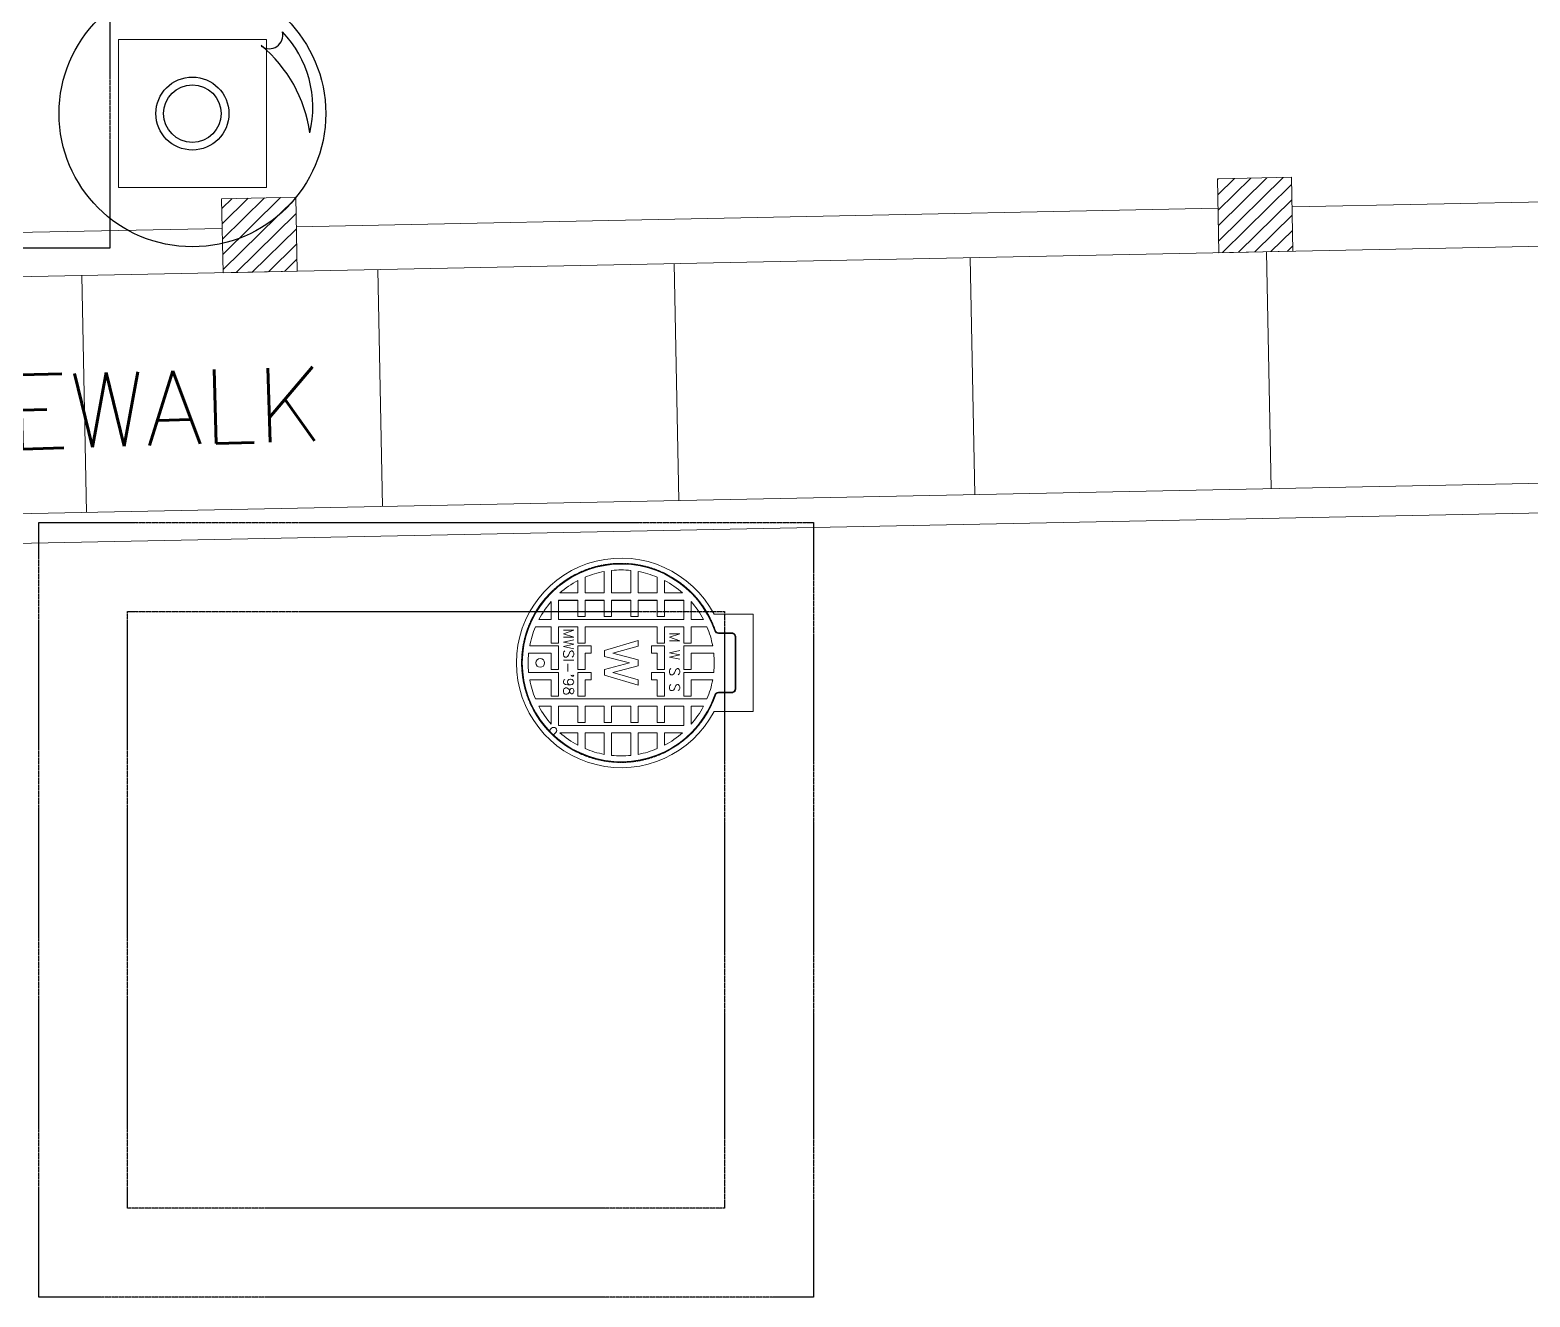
# Model space of a CAD drawing. Header units: inches. Extents: x 65856 to 131389, y 84027 to 134980.
# Drawn here: x 116746 to 121809, y 89316 to 93594 of the extents above; entities that cross this region are included whole.
import ezdxf
from ezdxf.enums import TextEntityAlignment as Align

# ---------------------------------------------------------------- set-up
doc = ezdxf.new("R2010")
doc.units = ezdxf.units.IN
doc.header["$MEASUREMENT"] = 0
doc.linetypes.add('HIDDEN', pattern=[0.375, 0.25, -0.125])
doc.linetypes.add('HIDDENX2', pattern=[0.75, 0.5, -0.25])
doc.layers.add('DIM', color=251, linetype='Continuous', lineweight=0)
doc.layers.add('M-X-BKGD', color=8, linetype='Continuous')
doc.layers.add('PIPE FLOOR PLAN', color=252, linetype='Continuous')
doc.styles.add('SIMPLEX', font='simplex.shx')
doc.styles.add('style2', font='simplex.shx', dxfattribs={"height": 0.015})
pattern_1 = [(314.5323265, (-534039.06, -527597.502), (26.732058, 26.299184), [])]

# ---------------------------------------------------------------- blocks, each defined once
blk = doc.blocks.new('123')
at = {"layer": 'DIM', "linetype": 'Continuous', "lineweight": 0, "ltscale": 10}
h = blk.add_hatch(dxfattribs=at)
h.set_pattern_fill('ANSI31', color=8, scale=300, angle=-90.4677, style=0)
h.set_pattern_definition(pattern_1)
h.paths.add_polyline_path([(-785752.2, -1062282.2), (-785757.2, -1062032.2), (-786007.2, -1062037.2), (-786002.2, -1062287.2)])
h = blk.add_hatch(dxfattribs=at)
h.set_pattern_fill('ANSI31', color=8, scale=300, angle=-90.4677, style=0)
h.set_pattern_definition(pattern_1)
h.paths.add_polyline_path([(-785752.2, -1062282.2), (-785757.2, -1062032.2), (-786007.2, -1062037.2), (-786002.2, -1062287.2)])
h = blk.add_hatch(dxfattribs=at)
h.set_pattern_fill('ANSI31', color=256, scale=300, angle=-90.4677, style=0)
h.set_pattern_definition(pattern_1)
h.paths.add_polyline_path([(-785684.6, -1065643.6), (-785689.6, -1065393.7), (-785939.5, -1065398.7), (-785934.5, -1065648.6)])
h = blk.add_hatch(dxfattribs=at)
h.set_pattern_fill('ANSI31', color=256, scale=300, angle=-90.4677, style=0)
h.set_pattern_definition(pattern_1)
h.paths.add_polyline_path([(-785684.6, -1065643.6), (-785689.6, -1065393.7), (-785939.5, -1065398.7), (-785934.5, -1065648.6)])
at = {"layer": 'DIM', "color": 8, "linetype": 'Continuous', "lineweight": 0, "ltscale": 10}
for p, q in [((-786074.8, -1058676.2), (-785730.9, -1075769.3)), ((-786074.8, -1058676.2), (-785730.9, -1075769.3)), ((-785924.8, -1058676.2), (-785857.2, -1062034.2)), ((-785924.8, -1058676.2), (-785857.2, -1062034.2)), ((-786956.5, -1059594.3), (-786630.7, -1075787.4)), ((-786956.5, -1059594.3), (-786630.7, -1075787.4)), ((-786856.5, -1059592.3), (-786530.7, -1075785.4)), ((-786856.5, -1059592.3), (-786530.7, -1075785.4)), ((-786816.5, -1061575.8), (-786016.8, -1061559.7)), ((-786816.5, -1061575.8), (-786016.8, -1061559.7)), ((-785852.2, -1062284.2), (-785789.6, -1065395.7)), ((-785852.2, -1062284.2), (-785789.6, -1065395.7)), ((-786796.3, -1062575.6), (-785996.7, -1062559.5)), ((-786796.3, -1062575.6), (-785996.7, -1062559.5)), ((-786776.2, -1063575.4), (-785976.5, -1063559.3)), ((-786776.2, -1063575.4), (-785976.5, -1063559.3)), ((-786756.1, -1064575.2), (-785956.4, -1064559.1)), ((-786756.1, -1064575.2), (-785956.4, -1064559.1)), ((-786736, -1065575), (-785936.3, -1065558.9)), ((-786736, -1065575), (-785936.3, -1065558.9)), ((-785784.5, -1065645.6), (-785721.9, -1068757.1)), ((-785784.5, -1065645.6), (-785721.9, -1068757.1))]:
    blk.add_line(p, q, dxfattribs=at)
at = {"layer": 'DIM', "lineweight": 0}
for p, q in [((-787471.3, -1063144.9), (-787471.3, -1063103.2)), ((-787471.3, -1063144.9), (-787471.3, -1063103.2)), ((-787446.5, -1063670.5), (-787446.5, -1063091.4)), ((-787446.5, -1063670.5), (-787446.5, -1063091.4)), ((-787381.9, -1063144.9), (-787381.9, -1063072.1)), ((-787381.9, -1063144.9), (-787381.9, -1063072.1)), ((-787357, -1063169.7), (-787357, -1063068.5)), ((-787357, -1063169.7), (-787357, -1063068.5)), ((-787292.4, -1063144.9), (-787292.4, -1063068.5)), ((-787292.4, -1063144.9), (-787292.4, -1063068.5)), ((-787267.5, -1063169.7), (-787267.5, -1063072.1)), ((-787267.5, -1063169.7), (-787267.5, -1063072.1)), ((-787202.9, -1063144.9), (-787202.9, -1063091.4)), ((-787202.9, -1063144.9), (-787202.9, -1063091.4)), ((-787178.1, -1063144.9), (-787178.1, -1063103.2)), ((-787178.1, -1063144.9), (-787178.1, -1063103.2)), ((-787471.3, -1063144.9), (-787531.9, -1063144.9)), ((-787471.3, -1063144.9), (-787531.9, -1063144.9)), ((-787436.5, -1063169.7), (-787436.5, -1063144.9)), ((-787381.9, -1063144.9), (-787436.5, -1063144.9)), ((-787436.5, -1063169.7), (-787436.5, -1063144.9)), ((-787381.9, -1063144.9), (-787436.5, -1063144.9)), ((-787347.1, -1063169.7), (-787347.1, -1063144.9)), ((-787292.4, -1063144.9), (-787347.1, -1063144.9)), ((-787347.1, -1063169.7), (-787347.1, -1063144.9)), ((-787292.4, -1063144.9), (-787347.1, -1063144.9)), ((-787257.6, -1063169.7), (-787257.6, -1063144.9)), ((-787202.9, -1063144.9), (-787257.6, -1063144.9)), ((-787257.6, -1063169.7), (-787257.6, -1063144.9)), ((-787202.9, -1063144.9), (-787257.6, -1063144.9)), ((-787117.5, -1063144.9), (-787178.1, -1063144.9)), ((-787117.5, -1063144.9), (-787178.1, -1063144.9)), ((-787560.8, -1063234.4), (-787560.8, -1063173.8)), ((-787560.8, -1063234.4), (-787560.8, -1063173.8)), ((-787471.3, -1063169.7), (-787535.9, -1063169.7)), ((-787535.9, -1063592.2), (-787535.9, -1063169.7)), ((-787471.3, -1063169.7), (-787535.9, -1063169.7)), ((-787535.9, -1063592.2), (-787535.9, -1063169.7)), ((-787471.3, -1063234.4), (-787471.3, -1063169.7)), ((-787471.3, -1063234.4), (-787471.3, -1063169.7)), ((-787357, -1063169.7), (-787436.5, -1063169.7)), ((-787357, -1063169.7), (-787436.5, -1063169.7)), ((-787267.5, -1063169.7), (-787347.1, -1063169.7)), ((-787267.5, -1063169.7), (-787347.1, -1063169.7)), ((-787202.9, -1063169.7), (-787257.6, -1063169.7)), ((-787202.9, -1063169.7), (-787257.6, -1063169.7)), ((-787202.9, -1063234.4), (-787202.9, -1063169.7)), ((-787202.9, -1063234.4), (-787202.9, -1063169.7)), ((-787113.5, -1063169.7), (-787178.1, -1063169.7)), ((-787178.1, -1063592.2), (-787178.1, -1063169.7)), ((-787113.5, -1063169.7), (-787178.1, -1063169.7)), ((-787178.1, -1063592.2), (-787178.1, -1063169.7)), ((-787113.5, -1063234.4), (-787113.5, -1063169.7)), ((-787113.5, -1063234.4), (-787113.5, -1063169.7)), ((-787088.6, -1063234.4), (-787088.6, -1063173.8)), ((-787088.6, -1063234.4), (-787088.6, -1063173.8)), ((-787560.8, -1063234.4), (-787602.5, -1063234.4)), ((-787560.8, -1063234.4), (-787602.5, -1063234.4)), ((-787471.3, -1063234.4), (-787526, -1063234.4)), ((-787526, -1063259.2), (-787526, -1063234.4)), ((-787471.3, -1063234.4), (-787526, -1063234.4)), ((-787526, -1063259.2), (-787526, -1063234.4)), ((-787436.5, -1063259.2), (-787436.5, -1063234.4)), ((-787357, -1063234.4), (-787436.5, -1063234.4)), ((-787436.5, -1063259.2), (-787436.5, -1063234.4)), ((-787357, -1063234.4), (-787436.5, -1063234.4)), ((-787357, -1063279.1), (-787357, -1063234.4)), ((-787357, -1063279.1), (-787357, -1063234.4)), ((-787267.5, -1063234.4), (-787347.1, -1063234.4)), ((-787347.1, -1063259.2), (-787347.1, -1063234.4)), ((-787267.5, -1063234.4), (-787347.1, -1063234.4)), ((-787347.1, -1063259.2), (-787347.1, -1063234.4)), ((-787267.5, -1063279.1), (-787267.5, -1063234.4)), ((-787267.5, -1063279.1), (-787267.5, -1063234.4)), ((-787257.6, -1063259.2), (-787257.6, -1063234.4)), ((-787202.9, -1063234.4), (-787257.6, -1063234.4)), ((-787257.6, -1063259.2), (-787257.6, -1063234.4)), ((-787202.9, -1063234.4), (-787257.6, -1063234.4)), ((-787168.1, -1063259.2), (-787168.1, -1063234.4)), ((-787113.5, -1063234.4), (-787168.1, -1063234.4)), ((-787168.1, -1063259.2), (-787168.1, -1063234.4)), ((-787113.5, -1063234.4), (-787168.1, -1063234.4)), ((-787046.9, -1063234.4), (-787088.6, -1063234.4)), ((-787046.9, -1063234.4), (-787088.6, -1063234.4)), ((-787560.8, -1063259.2), (-787614.3, -1063259.2)), ((-787560.8, -1063259.2), (-787614.3, -1063259.2)), ((-787560.8, -1063323.8), (-787560.8, -1063259.2)), ((-787560.8, -1063323.8), (-787560.8, -1063259.2)), ((-787471.3, -1063259.2), (-787526, -1063259.2)), ((-787471.3, -1063259.2), (-787526, -1063259.2)), ((-787471.3, -1063323.8), (-787471.3, -1063259.2)), ((-787471.3, -1063323.8), (-787471.3, -1063259.2)), ((-787381.9, -1063259.2), (-787436.5, -1063259.2)), ((-787381.9, -1063259.2), (-787436.5, -1063259.2)), ((-787381.9, -1063279.1), (-787381.9, -1063259.2)), ((-787381.9, -1063279.1), (-787381.9, -1063259.2)), ((-787357, -1063279.1), (-787381.9, -1063279.1)), ((-787357, -1063279.1), (-787381.9, -1063279.1)), ((-787292.4, -1063259.2), (-787347.1, -1063259.2)), ((-787292.4, -1063259.2), (-787347.1, -1063259.2)), ((-787292.4, -1063279.1), (-787292.4, -1063259.2)), ((-787292.4, -1063279.1), (-787292.4, -1063259.2)), ((-787267.5, -1063279.1), (-787292.4, -1063279.1)), ((-787267.5, -1063279.1), (-787292.4, -1063279.1)), ((-787202.9, -1063259.2), (-787257.6, -1063259.2)), ((-787202.9, -1063259.2), (-787257.6, -1063259.2)), ((-787202.9, -1063502.8), (-787202.9, -1063259.2)), ((-787202.9, -1063502.8), (-787202.9, -1063259.2)), ((-787113.5, -1063259.2), (-787168.1, -1063259.2)), ((-787113.5, -1063259.2), (-787168.1, -1063259.2)), ((-787113.5, -1063323.8), (-787113.5, -1063259.2)), ((-787113.5, -1063323.8), (-787113.5, -1063259.2)), ((-787088.6, -1063323.8), (-787088.6, -1063259.2)), ((-787035.1, -1063259.2), (-787088.6, -1063259.2)), ((-787088.6, -1063323.8), (-787088.6, -1063259.2)), ((-787035.1, -1063259.2), (-787088.6, -1063259.2)), ((-787560.8, -1063348.7), (-787637.2, -1063348.7)), ((-787560.8, -1063348.7), (-787637.2, -1063348.7)), ((-787560.8, -1063323.8), (-787633.6, -1063323.8)), ((-787560.8, -1063323.8), (-787633.6, -1063323.8)), ((-787560.8, -1063413.3), (-787560.8, -1063348.7)), ((-787560.8, -1063413.3), (-787560.8, -1063348.7)), ((-787471.3, -1063323.8), (-787526, -1063323.8)), ((-787526, -1063348.7), (-787526, -1063323.8)), ((-787471.3, -1063323.8), (-787526, -1063323.8)), ((-787526, -1063348.7), (-787526, -1063323.8)), ((-787471.3, -1063348.7), (-787526, -1063348.7)), ((-787471.3, -1063348.7), (-787526, -1063348.7)), ((-787471.3, -1063413.3), (-787471.3, -1063348.7)), ((-787471.3, -1063413.3), (-787471.3, -1063348.7)), ((-787366.4, -1063324.2), (-787399.9, -1063437.8)), ((-787366.4, -1063324.2), (-787399.9, -1063437.8)), ((-787381.4, -1063437.8), (-787357.1, -1063353.2)), ((-787381.4, -1063437.8), (-787357.1, -1063353.2)), ((-787346.7, -1063324.2), (-787366.4, -1063324.2)), ((-787346.7, -1063324.2), (-787366.4, -1063324.2)), ((-787357.1, -1063353.2), (-787335.1, -1063437.8)), ((-787357.1, -1063353.2), (-787335.1, -1063437.8)), ((-787324.7, -1063408.8), (-787346.7, -1063324.2)), ((-787324.7, -1063408.8), (-787346.7, -1063324.2)), ((-787302.7, -1063324.2), (-787324.7, -1063408.8)), ((-787302.7, -1063324.2), (-787324.7, -1063408.8)), ((-787314.3, -1063437.8), (-787292.3, -1063353.2)), ((-787314.3, -1063437.8), (-787292.3, -1063353.2)), ((-787283, -1063324.2), (-787302.7, -1063324.2)), ((-787283, -1063324.2), (-787302.7, -1063324.2)), ((-787292.3, -1063353.2), (-787268, -1063437.8)), ((-787292.3, -1063353.2), (-787292.3, -1063353.2)), ((-787292.3, -1063353.2), (-787268, -1063437.8)), ((-787292.3, -1063353.2), (-787292.3, -1063353.2)), ((-787249.4, -1063437.8), (-787283, -1063324.2)), ((-787249.4, -1063437.8), (-787283, -1063324.2)), ((-787113.5, -1063323.8), (-787168.1, -1063323.8)), ((-787168.1, -1063348.7), (-787168.1, -1063323.8)), ((-787113.5, -1063323.8), (-787168.1, -1063323.8)), ((-787168.1, -1063348.7), (-787168.1, -1063323.8)), ((-787113.5, -1063348.7), (-787168.1, -1063348.7)), ((-787113.5, -1063348.7), (-787168.1, -1063348.7)), ((-787113.5, -1063413.3), (-787113.5, -1063348.7)), ((-787113.5, -1063413.3), (-787113.5, -1063348.7)), ((-787015.8, -1063323.8), (-787088.6, -1063323.8)), ((-787015.8, -1063323.8), (-787088.6, -1063323.8)), ((-787088.6, -1063413.3), (-787088.6, -1063348.7)), ((-787012.2, -1063348.7), (-787088.6, -1063348.7)), ((-787088.6, -1063413.3), (-787088.6, -1063348.7)), ((-787012.2, -1063348.7), (-787088.6, -1063348.7)), ((-787313.3, -1063364.8), (-787313.3, -1063364.8)), ((-787313.3, -1063364.8), (-787313.3, -1063364.8)), ((-787560.8, -1063413.3), (-787637.2, -1063413.3)), ((-787560.8, -1063413.3), (-787637.2, -1063413.3)), ((-787560.8, -1063438.1), (-787633.6, -1063438.1)), ((-787560.8, -1063438.1), (-787633.6, -1063438.1)), ((-787560.8, -1063502.8), (-787560.8, -1063438.1)), ((-787560.8, -1063502.8), (-787560.8, -1063438.1)), ((-787526, -1063438.1), (-787526, -1063413.3)), ((-787471.3, -1063413.3), (-787526, -1063413.3)), ((-787526, -1063438.1), (-787526, -1063413.3)), ((-787471.3, -1063413.3), (-787526, -1063413.3)), ((-787471.3, -1063438.1), (-787526, -1063438.1)), ((-787471.3, -1063438.1), (-787526, -1063438.1)), ((-787471.3, -1063502.8), (-787471.3, -1063438.1)), ((-787471.3, -1063502.8), (-787471.3, -1063438.1)), ((-787399.9, -1063437.8), (-787381.4, -1063437.8)), ((-787399.9, -1063437.8), (-787381.4, -1063437.8)), ((-787335.1, -1063437.8), (-787314.3, -1063437.8)), ((-787335.1, -1063437.8), (-787314.3, -1063437.8)), ((-787268, -1063437.8), (-787249.4, -1063437.8)), ((-787268, -1063437.8), (-787249.4, -1063437.8)), ((-787168.1, -1063438.1), (-787168.1, -1063413.3)), ((-787113.5, -1063413.3), (-787168.1, -1063413.3)), ((-787168.1, -1063438.1), (-787168.1, -1063413.3)), ((-787113.5, -1063413.3), (-787168.1, -1063413.3)), ((-787113.5, -1063438.1), (-787168.1, -1063438.1)), ((-787113.5, -1063438.1), (-787168.1, -1063438.1)), ((-787113.5, -1063502.8), (-787113.5, -1063438.1)), ((-787113.5, -1063502.8), (-787113.5, -1063438.1)), ((-787012.2, -1063413.3), (-787088.6, -1063413.3)), ((-787012.2, -1063413.3), (-787088.6, -1063413.3)), ((-787088.6, -1063502.8), (-787088.6, -1063438.1)), ((-787015.8, -1063438.1), (-787088.6, -1063438.1)), ((-787088.6, -1063502.8), (-787088.6, -1063438.1)), ((-787015.8, -1063438.1), (-787088.6, -1063438.1)), ((-787560.8, -1063502.8), (-787614.3, -1063502.8)), ((-787560.8, -1063502.8), (-787614.3, -1063502.8)), ((-787471.3, -1063502.8), (-787526, -1063502.8)), ((-787526, -1063527.6), (-787526, -1063502.8)), ((-787471.3, -1063502.8), (-787526, -1063502.8)), ((-787526, -1063527.6), (-787526, -1063502.8)), ((-787436.5, -1063502.8), (-787436.5, -1063527.6)), ((-787381.9, -1063502.8), (-787436.5, -1063502.8)), ((-787436.5, -1063502.8), (-787436.5, -1063527.6)), ((-787381.9, -1063502.8), (-787436.5, -1063502.8)), ((-787357, -1063482.9), (-787381.9, -1063482.9)), ((-787381.9, -1063482.9), (-787381.9, -1063502.8)), ((-787357, -1063482.9), (-787381.9, -1063482.9)), ((-787381.9, -1063482.9), (-787381.9, -1063502.8)), ((-787357, -1063482.9), (-787357, -1063527.6)), ((-787357, -1063482.9), (-787357, -1063527.6)), ((-787292.4, -1063502.8), (-787347.1, -1063502.8)), ((-787347.1, -1063502.8), (-787347.1, -1063527.6)), ((-787292.4, -1063502.8), (-787347.1, -1063502.8)), ((-787347.1, -1063502.8), (-787347.1, -1063527.6)), ((-787267.5, -1063482.9), (-787292.4, -1063482.9)), ((-787292.4, -1063482.9), (-787292.4, -1063502.8)), ((-787267.5, -1063482.9), (-787292.4, -1063482.9)), ((-787292.4, -1063482.9), (-787292.4, -1063502.8)), ((-787267.5, -1063482.9), (-787267.5, -1063527.6)), ((-787267.5, -1063482.9), (-787267.5, -1063527.6)), ((-787257.6, -1063502.8), (-787257.6, -1063527.6)), ((-787202.9, -1063502.8), (-787257.6, -1063502.8)), ((-787257.6, -1063502.8), (-787257.6, -1063527.6)), ((-787202.9, -1063502.8), (-787257.6, -1063502.8)), ((-787168.1, -1063527.6), (-787168.1, -1063502.8)), ((-787113.5, -1063502.8), (-787168.1, -1063502.8)), ((-787168.1, -1063527.6), (-787168.1, -1063502.8)), ((-787113.5, -1063502.8), (-787168.1, -1063502.8)), ((-787035.1, -1063502.8), (-787088.6, -1063502.8)), ((-787035.1, -1063502.8), (-787088.6, -1063502.8)), ((-787560.8, -1063527.6), (-787602.5, -1063527.6)), ((-787560.8, -1063527.6), (-787602.5, -1063527.6)), ((-787560.8, -1063588.2), (-787560.8, -1063527.6)), ((-787560.8, -1063588.2), (-787560.8, -1063527.6)), ((-787471.3, -1063527.6), (-787526, -1063527.6)), ((-787471.3, -1063527.6), (-787526, -1063527.6)), ((-787471.3, -1063592.2), (-787471.3, -1063527.6)), ((-787471.3, -1063592.2), (-787471.3, -1063527.6)), ((-787357, -1063527.6), (-787436.5, -1063527.6)), ((-787357, -1063527.6), (-787436.5, -1063527.6)), ((-787267.5, -1063527.6), (-787347.1, -1063527.6)), ((-787267.5, -1063527.6), (-787347.1, -1063527.6)), ((-787202.9, -1063527.6), (-787257.6, -1063527.6)), ((-787202.9, -1063527.6), (-787257.6, -1063527.6)), ((-787202.9, -1063592.2), (-787202.9, -1063527.6)), ((-787202.9, -1063592.2), (-787202.9, -1063527.6)), ((-787113.5, -1063527.6), (-787168.1, -1063527.6)), ((-787113.5, -1063527.6), (-787168.1, -1063527.6)), ((-787113.5, -1063592.2), (-787113.5, -1063527.6)), ((-787113.5, -1063592.2), (-787113.5, -1063527.6)), ((-787046.9, -1063527.6), (-787088.6, -1063527.6)), ((-787088.6, -1063588.2), (-787088.6, -1063527.6)), ((-787046.9, -1063527.6), (-787088.6, -1063527.6)), ((-787088.6, -1063588.2), (-787088.6, -1063527.6)), ((-787471.3, -1063592.2), (-787535.9, -1063592.2)), ((-787471.3, -1063592.2), (-787535.9, -1063592.2)), ((-787436.5, -1063592.2), (-787436.5, -1063617.1)), ((-787357, -1063592.2), (-787436.5, -1063592.2)), ((-787436.5, -1063592.2), (-787436.5, -1063617.1)), ((-787357, -1063592.2), (-787436.5, -1063592.2)), ((-787357, -1063592.2), (-787357, -1063693.4)), ((-787357, -1063592.2), (-787357, -1063693.4)), ((-787267.5, -1063592.2), (-787347.1, -1063592.2)), ((-787347.1, -1063592.2), (-787347.1, -1063617.1)), ((-787267.5, -1063592.2), (-787347.1, -1063592.2)), ((-787347.1, -1063592.2), (-787347.1, -1063617.1)), ((-787267.5, -1063592.2), (-787267.5, -1063689.9)), ((-787267.5, -1063592.2), (-787267.5, -1063689.9)), ((-787257.6, -1063592.2), (-787257.6, -1063617.1)), ((-787202.9, -1063592.2), (-787257.6, -1063592.2)), ((-787257.6, -1063592.2), (-787257.6, -1063617.1)), ((-787202.9, -1063592.2), (-787257.6, -1063592.2)), ((-787113.5, -1063592.2), (-787178.1, -1063592.2)), ((-787113.5, -1063592.2), (-787178.1, -1063592.2)), ((-787471.3, -1063617.1), (-787531.9, -1063617.1)), ((-787471.3, -1063617.1), (-787531.9, -1063617.1)), ((-787471.3, -1063658.8), (-787471.3, -1063617.1)), ((-787471.3, -1063658.8), (-787471.3, -1063617.1)), ((-787381.9, -1063617.1), (-787436.5, -1063617.1)), ((-787381.9, -1063617.1), (-787436.5, -1063617.1)), ((-787381.9, -1063617.1), (-787381.9, -1063689.9)), ((-787381.9, -1063617.1), (-787381.9, -1063689.9)), ((-787292.4, -1063617.1), (-787347.1, -1063617.1)), ((-787292.4, -1063617.1), (-787347.1, -1063617.1)), ((-787292.4, -1063617.1), (-787292.4, -1063693.4)), ((-787292.4, -1063617.1), (-787292.4, -1063693.4)), ((-787202.9, -1063617.1), (-787257.6, -1063617.1)), ((-787202.9, -1063617.1), (-787257.6, -1063617.1)), ((-787202.9, -1063670.5), (-787202.9, -1063617.1)), ((-787202.9, -1063670.5), (-787202.9, -1063617.1)), ((-787117.5, -1063617.1), (-787178.1, -1063617.1)), ((-787178.1, -1063658.8), (-787178.1, -1063617.1)), ((-787117.5, -1063617.1), (-787178.1, -1063617.1)), ((-787178.1, -1063658.8), (-787178.1, -1063617.1)), ((-787488.7, -1063694.6), (-787488.7, -1063826.3)), ((-787488.7, -1063694.6), (-787488.7, -1063826.3)), ((-787160.7, -1063694.6), (-787160.7, -1063826.3)), ((-787160.7, -1063694.6), (-787160.7, -1063826.3)), ((-787488.7, -1063826.3), (-787160.7, -1063826.3)), ((-787488.7, -1063826.3), (-787160.7, -1063826.3))]:
    blk.add_line(p, q, dxfattribs=at)
at = {"layer": 'DIM', "linetype": 'HIDDENX2', "lineweight": 0, "ltscale": 10}
for points in [[(-784070.9, -1061655.8), (-784070.9, -1053460.3), (-785922.9, -1053460.3), (-785922.9, -1061655.8)], [(-784070.9, -1061655.8), (-784070.9, -1053460.3), (-785922.9, -1053460.3), (-785922.9, -1061655.8)], [(-786851, -1061414.7), (-786851, -1064029.8), (-789466.1, -1064029.8), (-789466.1, -1061414.7)], [(-786851, -1061414.7), (-786851, -1064029.8), (-789466.1, -1064029.8), (-789466.1, -1061414.7)], [(-787151, -1061714.7), (-787151, -1063729.8), (-789166.1, -1063729.8), (-789166.1, -1061714.7)]]:
    blk.add_lwpolyline(points, close=True, dxfattribs=at)
at = {"layer": 'DIM', "color": 8, "linetype": 'Continuous', "lineweight": 0, "ltscale": 10}
for points in [[(-785719.6, -1061683.5), (-785719.6, -1062183.5), (-785219.6, -1062183.5), (-785219.6, -1061683.5)], [(-786007.2, -1062037.2), (-786002.2, -1062287.2), (-785752.2, -1062282.2), (-785757.2, -1062032.2)], [(-786007.2, -1062037.2), (-786002.2, -1062287.2), (-785752.2, -1062282.2), (-785757.2, -1062032.2)]]:
    blk.add_lwpolyline(points, close=True, dxfattribs=at)
at = {"layer": 'DIM', "linetype": 'HIDDEN', "lineweight": 0, "ltscale": 3.5}
blk.add_lwpolyline([(-787237.7, -1063767.7), (-787411.7, -1063767.7, -0.414214), (-787426.1, -1063753.3), (-787426.1, -1063708.9, 0.320906), (-787433.2, -1063699, -6.02971), (-787216.2, -1063699, 0.320906), (-787223.3, -1063708.9), (-787223.3, -1063753.3, -0.414214)], format="xyb", close=True, dxfattribs=at)
blk.add_lwpolyline([(-787237.7, -1063767.7), (-787411.7, -1063767.7, -0.414214), (-787426.1, -1063753.3), (-787426.1, -1063708.9, 0.320906), (-787433.2, -1063699, -6.02971), (-787216.2, -1063699, 0.320906), (-787223.3, -1063708.9), (-787223.3, -1063753.3, -0.414214)], format="xyb", close=True, dxfattribs=at)
at = {"layer": 'DIM', "lineweight": 0}
for points in [[(-787411.7, -1063767.7), (-787237.7, -1063767.7, 0.414214), (-787223.3, -1063753.3), (-787223.3, -1063708.9, -0.320906), (-787216.2, -1063699, 6.02971), (-787433.2, -1063699, -0.320906), (-787426.1, -1063708.9), (-787426.1, -1063753.3, 0.414214)], [(-787411.7, -1063767.7), (-787237.7, -1063767.7, 0.414214), (-787223.3, -1063753.3), (-787223.3, -1063708.9, -0.320906), (-787216.2, -1063699, 6.02971), (-787433.2, -1063699, -0.320906), (-787426.1, -1063708.9), (-787426.1, -1063753.3, 0.414214)], [(-787411.7, -1063765.7), (-787237.7, -1063765.7, 0.414214), (-787225.3, -1063753.3), (-787225.3, -1063708.9, -0.320906), (-787216.9, -1063697.1, 6.02971), (-787432.5, -1063697.1, -0.320906), (-787424.1, -1063708.9), (-787424.1, -1063753.3, 0.414214)], [(-787411.7, -1063765.7), (-787237.7, -1063765.7, 0.414214), (-787225.3, -1063753.3), (-787225.3, -1063708.9, -0.320906), (-787216.9, -1063697.1, 6.02971), (-787432.5, -1063697.1, -0.320906), (-787424.1, -1063708.9), (-787424.1, -1063753.3, 0.414214)]]:
    blk.add_lwpolyline(points, format="xyb", close=True, dxfattribs=at)
blk.add_lwpolyline([(-787567.8, -1063151.9), (-787559.5, -1063160.3, 1), (-787545.4, -1063146.2), (-787553.7, -1063137.9)], format="xyb", dxfattribs=at)
blk.add_lwpolyline([(-787567.8, -1063151.9), (-787559.5, -1063160.3, 1), (-787545.4, -1063146.2), (-787553.7, -1063137.9)], format="xyb", dxfattribs=at)
at = {"layer": 'DIM'}
blk.add_lwpolyline([(-785939.5, -1065398.7), (-785934.5, -1065648.6), (-785684.6, -1065643.6), (-785689.6, -1065393.7)], close=True, dxfattribs=at)
blk.add_lwpolyline([(-785939.5, -1065398.7), (-785934.5, -1065648.6), (-785684.6, -1065643.6), (-785689.6, -1065393.7)], close=True, dxfattribs=at)
at = {"layer": 'DIM', "lineweight": 0}
blk.add_circle((-787324.7, -1063107.6), 14.9, dxfattribs=at)
blk.add_circle((-787324.7, -1063107.6), 14.9, dxfattribs=at)
for radius, start, end in [(353.9, 297.6121, 242.3879), (353.9, 297.6121, 242.3879), (314.1, 117.825, 131.2724), (314.1, 117.825, 131.2724), (314.1, 100.4841, 112.8089), (314.1, 100.4841, 112.8089), (314.1, 84.0968, 95.9032), (314.1, 84.0968, 95.9032), (314.1, 67.1911, 79.5159), (314.1, 67.1911, 79.5159), (314.1, 48.7276, 62.175), (314.1, 48.7276, 62.175), (314.1, 138.7276, 152.175), (314.1, 138.7276, 152.175), (314.1, 27.825, 41.2724), (314.1, 27.825, 41.2724), (314.1, 157.1911, 169.5159), (314.1, 157.1911, 169.5159), (314.1, 10.4841, 22.8089), (314.1, 10.4841, 22.8089), (314.1, 174.0968, 185.9032), (314.1, 174.0968, 185.9032), (314.1, 354.0968, 5.9032), (314.1, 354.0968, 5.9032), (314.1, 190.4841, 202.8089), (314.1, 190.4841, 202.8089), (314.1, 337.1911, 349.5159), (314.1, 337.1911, 349.5159), (314.1, 207.825, 221.2724), (314.1, 207.825, 221.2724), (314.1, 318.7276, 332.175), (314.1, 318.7276, 332.175), (314.1, 228.7276, 242.175), (314.1, 228.7276, 242.175), (314.1, 297.825, 311.2724), (314.1, 297.825, 311.2724), (314.1, 247.1911, 259.5159), (314.1, 247.1911, 259.5159), (314.1, 264.0968, 275.9032), (314.1, 264.0968, 275.9032), (314.1, 280.4841, 292.8089), (314.1, 280.4841, 292.8089)]:
    blk.add_arc((-787324.7, -1063381), radius, start, end, dxfattribs=at)
at = {"layer": 'PIPE FLOOR PLAN', "color": 8}
for radius in [450, 123.3, 97.2]:
    blk.add_circle((-785469.6, -1061933.5), radius, dxfattribs=at)
for centre, radius, start, end in [((-785598.8, -1061867.6), 466.6, 277.9441, 320.238), ((-785204.5, -1062193), 46.1, 144.3096, 283.2578), ((-785448.6, -1061970.9), 369, 256.5635, 313.6447)]:
    blk.add_arc(centre, radius, start, end, dxfattribs=at)
at = {"layer": 'DIM', "lineweight": 0, "style": 'style2'}
for s, p in [("MWSI-'98", (-787321.5, -1063186.2)), ("MWSI-'98", (-787321.5, -1063186.2)), ('M W S S', (-787321.5, -1063544)), ('M W S S', (-787321.5, -1063544))]:
    blk.add_text(s, height=34.79, rotation=180, dxfattribs=at).set_placement(p, align=Align.CENTER)

msp = doc.modelspace()

# ---------------------------------------------------------------- linework, layer by layer
at = {"layer": 'M-X-BKGD', "color": 8, "linetype": 'Continuous', "lineweight": 0, "ltscale": 10}
for p, q in [((114036.8, 92706.9), (131129.9, 93050.9)), ((114036.8, 92706.9), (131129.9, 93050.9)), ((121006.2, 92997.2), (124117.7, 93059.8)), ((121006.2, 92997.2), (124117.7, 93059.8)), ((117644.8, 92929.6), (120756.3, 92992.2)), ((117644.8, 92929.6), (120756.3, 92992.2)), ((114036.8, 92857), (117394.8, 92924.5)), ((114036.8, 92857), (117394.8, 92924.5)), ((119935.8, 92025.6), (119919.7, 92825.3)), ((119935.8, 92025.6), (119919.7, 92825.3)), ((120935.6, 92045.7), (120919.5, 92845.4)), ((120935.6, 92045.7), (120919.5, 92845.4)), ((117936.2, 91985.4), (117920.1, 92785.1)), ((117936.2, 91985.4), (117920.1, 92785.1)), ((118936, 92005.5), (118919.9, 92805.2)), ((118936, 92005.5), (118919.9, 92805.2)), ((116936.4, 91965.3), (116920.3, 92765)), ((116936.4, 91965.3), (116920.3, 92765)), ((114952.9, 91925.2), (131146, 92251)), ((114952.9, 91925.2), (131146, 92251)), ((114954.9, 91825.2), (131148, 92151.1)), ((114954.9, 91825.2), (131148, 92151.1)), ((118684.4, 91765.9), (118684.4, 91693.1)), ((118684.4, 91765.9), (118684.4, 91693.1)), ((118709.3, 91769.5), (118709.3, 91693.1)), ((118709.3, 91769.5), (118709.3, 91693.1)), ((118773.9, 91769.5), (118773.9, 91693.1)), ((118773.9, 91769.5), (118773.9, 91693.1)), ((118798.7, 91765.9), (118798.7, 91693.1)), ((118798.7, 91765.9), (118798.7, 91693.1)), ((118595, 91734.8), (118595, 91693.1)), ((118595, 91734.8), (118595, 91693.1)), ((118619.8, 91746.6), (118619.8, 91693.1)), ((118619.8, 91746.6), (118619.8, 91693.1)), ((118863.4, 91746.6), (118863.4, 91693.1)), ((118863.4, 91746.6), (118863.4, 91693.1)), ((118888.2, 91734.8), (118888.2, 91693.1)), ((118888.2, 91734.8), (118888.2, 91693.1)), ((118505.5, 91664.2), (118505.5, 91603.7)), ((118505.5, 91664.2), (118505.5, 91603.7)), ((118530.3, 91668.3), (118530.3, 91603.7)), ((118595, 91668.3), (118530.3, 91668.3)), ((118530.3, 91668.3), (118530.3, 91603.7)), ((118595, 91668.3), (118530.3, 91668.3)), ((118595, 91693.1), (118534.4, 91693.1)), ((118595, 91693.1), (118534.4, 91693.1)), ((118595, 91668.3), (118595, 91613.6)), ((118595, 91668.3), (118595, 91613.6)), ((118684.4, 91693.1), (118619.8, 91693.1)), ((118684.4, 91693.1), (118619.8, 91693.1)), ((118619.8, 91668.3), (118619.8, 91613.6)), ((118684.4, 91668.3), (118619.8, 91668.3)), ((118619.8, 91668.3), (118619.8, 91613.6)), ((118684.4, 91668.3), (118619.8, 91668.3)), ((118684.4, 91668.3), (118684.4, 91613.6)), ((118684.4, 91668.3), (118684.4, 91613.6)), ((118773.9, 91693.1), (118709.3, 91693.1)), ((118773.9, 91693.1), (118709.3, 91693.1)), ((118709.3, 91668.3), (118709.3, 91613.6)), ((118773.9, 91668.3), (118709.3, 91668.3)), ((118709.3, 91668.3), (118709.3, 91613.6)), ((118773.9, 91668.3), (118709.3, 91668.3)), ((118773.9, 91668.3), (118773.9, 91613.6)), ((118773.9, 91668.3), (118773.9, 91613.6)), ((118863.4, 91693.1), (118798.7, 91693.1)), ((118863.4, 91693.1), (118798.7, 91693.1)), ((118798.7, 91668.3), (118798.7, 91613.6)), ((118863.4, 91668.3), (118798.7, 91668.3)), ((118798.7, 91668.3), (118798.7, 91613.6)), ((118863.4, 91668.3), (118798.7, 91668.3)), ((118863.4, 91668.3), (118863.4, 91613.6)), ((118863.4, 91668.3), (118863.4, 91613.6)), ((118948.8, 91693.1), (118888.2, 91693.1)), ((118948.8, 91693.1), (118888.2, 91693.1)), ((118888.2, 91668.3), (118888.2, 91613.6)), ((118952.8, 91668.3), (118888.2, 91668.3)), ((118888.2, 91668.3), (118888.2, 91613.6)), ((118952.8, 91668.3), (118888.2, 91668.3)), ((118952.8, 91668.3), (118952.8, 91603.7)), ((118952.8, 91668.3), (118952.8, 91603.7)), ((118977.7, 91664.2), (118977.7, 91603.7)), ((118977.7, 91664.2), (118977.7, 91603.7)), ((118505.5, 91603.7), (118463.8, 91603.7)), ((118505.5, 91603.7), (118463.8, 91603.7)), ((118952.8, 91603.7), (118530.3, 91603.7)), ((118952.8, 91603.7), (118530.3, 91603.7)), ((118619.8, 91613.6), (118595, 91613.6)), ((118619.8, 91613.6), (118595, 91613.6)), ((118709.3, 91613.6), (118684.4, 91613.6)), ((118709.3, 91613.6), (118684.4, 91613.6)), ((118798.7, 91613.6), (118773.9, 91613.6)), ((118798.7, 91613.6), (118773.9, 91613.6)), ((118888.2, 91613.6), (118863.4, 91613.6)), ((118888.2, 91613.6), (118863.4, 91613.6)), ((119019.4, 91603.7), (118977.7, 91603.7)), ((119019.4, 91603.7), (118977.7, 91603.7)), ((119055.2, 91621.1), (119186.9, 91621.1)), ((119055.2, 91621.1), (119186.9, 91621.1)), ((119186.9, 91293), (119186.9, 91621.1)), ((119186.9, 91293), (119186.9, 91621.1)), ((118505.5, 91578.8), (118452, 91578.8)), ((118505.5, 91578.8), (118452, 91578.8)), ((118505.5, 91578.8), (118505.5, 91524.1)), ((118505.5, 91578.8), (118505.5, 91524.1)), ((118595, 91578.8), (118530.3, 91578.8)), ((118530.3, 91578.8), (118530.3, 91524.1)), ((118595, 91578.8), (118530.3, 91578.8)), ((118530.3, 91578.8), (118530.3, 91524.1)), ((118595, 91578.8), (118595, 91524.1)), ((118595, 91578.8), (118595, 91524.1)), ((118619.8, 91578.8), (118619.8, 91524.1)), ((118863.4, 91578.8), (118619.8, 91578.8)), ((118619.8, 91578.8), (118619.8, 91524.1)), ((118863.4, 91578.8), (118619.8, 91578.8)), ((118863.4, 91578.8), (118863.4, 91524.1)), ((118863.4, 91578.8), (118863.4, 91524.1)), ((118888.2, 91578.8), (118888.2, 91524.1)), ((118952.8, 91578.8), (118888.2, 91578.8)), ((118888.2, 91578.8), (118888.2, 91524.1)), ((118952.8, 91578.8), (118888.2, 91578.8)), ((118952.8, 91578.8), (118952.8, 91524.1)), ((118952.8, 91578.8), (118952.8, 91524.1)), ((118977.7, 91578.8), (118977.7, 91524.1)), ((119031.1, 91578.8), (118977.7, 91578.8)), ((118977.7, 91578.8), (118977.7, 91524.1)), ((119031.1, 91578.8), (118977.7, 91578.8)), ((118530.3, 91514.2), (118432.7, 91514.2)), ((118530.3, 91514.2), (118432.7, 91514.2)), ((118530.3, 91524.1), (118505.5, 91524.1)), ((118530.3, 91524.1), (118505.5, 91524.1)), ((118530.3, 91514.2), (118530.3, 91434.7)), ((118530.3, 91514.2), (118530.3, 91434.7)), ((118619.8, 91524.1), (118595, 91524.1)), ((118619.8, 91524.1), (118595, 91524.1)), ((118595, 91514.2), (118595, 91434.7)), ((118639.7, 91514.2), (118595, 91514.2)), ((118595, 91514.2), (118595, 91434.7)), ((118639.7, 91514.2), (118595, 91514.2)), ((118639.7, 91514.2), (118639.7, 91489.3)), ((118639.7, 91514.2), (118639.7, 91489.3)), ((118798.4, 91532.3), (118684.8, 91498.7)), ((118798.4, 91532.3), (118684.8, 91498.7)), ((118713.8, 91489.4), (118798.4, 91513.8)), ((118713.8, 91489.4), (118798.4, 91513.8)), ((118798.4, 91513.8), (118798.4, 91532.3)), ((118798.4, 91513.8), (118798.4, 91532.3)), ((118843.5, 91514.2), (118843.5, 91489.3)), ((118843.5, 91514.2), (118888.2, 91514.2)), ((118843.5, 91514.2), (118843.5, 91489.3)), ((118843.5, 91514.2), (118888.2, 91514.2)), ((118863.4, 91524.1), (118888.2, 91524.1)), ((118863.4, 91524.1), (118888.2, 91524.1)), ((118888.2, 91514.2), (118888.2, 91434.7)), ((118888.2, 91514.2), (118888.2, 91434.7)), ((118952.8, 91524.1), (118977.7, 91524.1)), ((118952.8, 91524.1), (118977.7, 91524.1)), ((118952.8, 91514.2), (118952.8, 91434.7)), ((118952.8, 91514.2), (119050.5, 91514.2)), ((118952.8, 91514.2), (118952.8, 91434.7)), ((118952.8, 91514.2), (119050.5, 91514.2)), ((118505.5, 91489.3), (118429.1, 91489.3)), ((118505.5, 91489.3), (118429.1, 91489.3)), ((118505.5, 91489.3), (118505.5, 91434.7)), ((118505.5, 91489.3), (118505.5, 91434.7)), ((118619.8, 91489.3), (118619.8, 91434.7)), ((118639.7, 91489.3), (118619.8, 91489.3)), ((118619.8, 91489.3), (118619.8, 91434.7)), ((118639.7, 91489.3), (118619.8, 91489.3)), ((118684.8, 91498.7), (118684.8, 91479)), ((118684.8, 91498.7), (118684.8, 91479)), ((118684.8, 91479), (118769.4, 91457)), ((118684.8, 91479), (118769.4, 91457)), ((118769.4, 91457), (118684.8, 91435)), ((118769.4, 91457), (118684.8, 91435)), ((118713.8, 91489.4), (118713.8, 91489.5)), ((118713.8, 91489.4), (118713.8, 91489.5)), ((118798.4, 91467.5), (118713.8, 91489.4)), ((118798.4, 91467.5), (118713.8, 91489.4)), ((118725.4, 91468.4), (118725.4, 91468.5)), ((118725.4, 91468.4), (118725.4, 91468.5)), ((118798.4, 91446.6), (118798.4, 91467.5)), ((118798.4, 91446.6), (118798.4, 91467.5)), ((118843.5, 91489.3), (118863.4, 91489.3)), ((118843.5, 91489.3), (118863.4, 91489.3)), ((118863.4, 91489.3), (118863.4, 91434.7)), ((118863.4, 91489.3), (118863.4, 91434.7)), ((118977.7, 91489.3), (118977.7, 91434.7)), ((118977.7, 91489.3), (119054, 91489.3)), ((118977.7, 91489.3), (118977.7, 91434.7)), ((118977.7, 91489.3), (119054, 91489.3)), ((118530.3, 91424.7), (118429.1, 91424.7)), ((118530.3, 91424.7), (118429.1, 91424.7)), ((118505.5, 91399.9), (118432.7, 91399.9)), ((118505.5, 91399.9), (118432.7, 91399.9)), ((118530.3, 91434.7), (118505.5, 91434.7)), ((118530.3, 91434.7), (118505.5, 91434.7)), ((118505.5, 91399.9), (118505.5, 91345.2)), ((118505.5, 91399.9), (118505.5, 91345.2)), ((118530.3, 91424.7), (118530.3, 91345.2)), ((118530.3, 91424.7), (118530.3, 91345.2)), ((118619.8, 91434.7), (118595, 91434.7)), ((118619.8, 91434.7), (118595, 91434.7)), ((118639.7, 91424.7), (118595, 91424.7)), ((118595, 91424.7), (118595, 91345.2)), ((118639.7, 91424.7), (118595, 91424.7)), ((118595, 91424.7), (118595, 91345.2)), ((118639.7, 91399.9), (118619.8, 91399.9)), ((118619.8, 91399.9), (118619.8, 91345.2)), ((118639.7, 91399.9), (118619.8, 91399.9)), ((118619.8, 91399.9), (118619.8, 91345.2)), ((118639.7, 91424.7), (118639.7, 91399.9)), ((118639.7, 91424.7), (118639.7, 91399.9)), ((118684.8, 91435), (118684.8, 91415.4)), ((118684.8, 91435), (118684.8, 91415.4)), ((118684.8, 91415.4), (118798.4, 91381.8)), ((118684.8, 91415.4), (118798.4, 91381.8)), ((118713.8, 91424.6), (118798.4, 91446.6)), ((118713.8, 91424.6), (118798.4, 91446.6)), ((118798.4, 91400.3), (118713.8, 91424.6)), ((118798.4, 91400.3), (118713.8, 91424.6)), ((118798.4, 91381.8), (118798.4, 91400.3)), ((118798.4, 91381.8), (118798.4, 91400.3)), ((118843.5, 91424.7), (118843.5, 91399.9)), ((118843.5, 91424.7), (118888.2, 91424.7)), ((118843.5, 91424.7), (118843.5, 91399.9)), ((118843.5, 91424.7), (118888.2, 91424.7)), ((118843.5, 91399.9), (118863.4, 91399.9)), ((118843.5, 91399.9), (118863.4, 91399.9)), ((118863.4, 91434.7), (118888.2, 91434.7)), ((118863.4, 91434.7), (118888.2, 91434.7)), ((118863.4, 91399.9), (118863.4, 91345.2)), ((118863.4, 91399.9), (118863.4, 91345.2)), ((118888.2, 91424.7), (118888.2, 91345.2)), ((118888.2, 91424.7), (118888.2, 91345.2)), ((118952.8, 91434.7), (118977.7, 91434.7)), ((118952.8, 91434.7), (118977.7, 91434.7)), ((118952.8, 91424.7), (119054, 91424.7)), ((118952.8, 91424.7), (118952.8, 91345.2)), ((118952.8, 91424.7), (119054, 91424.7)), ((118952.8, 91424.7), (118952.8, 91345.2)), ((118977.7, 91399.9), (119050.5, 91399.9)), ((118977.7, 91399.9), (118977.7, 91345.2)), ((118977.7, 91399.9), (119050.5, 91399.9)), ((118977.7, 91399.9), (118977.7, 91345.2)), ((119031.1, 91335.3), (118452, 91335.3)), ((119031.1, 91335.3), (118452, 91335.3)), ((118505.5, 91310.4), (118463.8, 91310.4)), ((118505.5, 91310.4), (118463.8, 91310.4)), ((118530.3, 91345.2), (118505.5, 91345.2)), ((118530.3, 91345.2), (118505.5, 91345.2)), ((118505.5, 91310.4), (118505.5, 91249.8)), ((118505.5, 91310.4), (118505.5, 91249.8)), ((118530.3, 91310.4), (118530.3, 91245.8)), ((118595, 91310.4), (118530.3, 91310.4)), ((118530.3, 91310.4), (118530.3, 91245.8)), ((118595, 91310.4), (118530.3, 91310.4)), ((118619.8, 91345.2), (118595, 91345.2)), ((118619.8, 91345.2), (118595, 91345.2)), ((118595, 91310.4), (118595, 91255.7)), ((118595, 91310.4), (118595, 91255.7)), ((118619.8, 91310.4), (118619.8, 91255.7)), ((118684.4, 91310.4), (118619.8, 91310.4)), ((118619.8, 91310.4), (118619.8, 91255.7)), ((118684.4, 91310.4), (118619.8, 91310.4)), ((118684.4, 91310.4), (118684.4, 91255.7)), ((118684.4, 91310.4), (118684.4, 91255.7)), ((118709.3, 91310.4), (118709.3, 91255.7)), ((118773.9, 91310.4), (118709.3, 91310.4)), ((118709.3, 91310.4), (118709.3, 91255.7)), ((118773.9, 91310.4), (118709.3, 91310.4)), ((118773.9, 91310.4), (118773.9, 91255.7)), ((118773.9, 91310.4), (118773.9, 91255.7)), ((118798.7, 91310.4), (118798.7, 91255.7)), ((118863.4, 91310.4), (118798.7, 91310.4)), ((118798.7, 91310.4), (118798.7, 91255.7)), ((118863.4, 91310.4), (118798.7, 91310.4)), ((118863.4, 91345.2), (118888.2, 91345.2)), ((118863.4, 91345.2), (118888.2, 91345.2)), ((118863.4, 91310.4), (118863.4, 91255.7)), ((118863.4, 91310.4), (118863.4, 91255.7)), ((118888.2, 91310.4), (118888.2, 91255.7)), ((118952.8, 91310.4), (118888.2, 91310.4)), ((118888.2, 91310.4), (118888.2, 91255.7)), ((118952.8, 91310.4), (118888.2, 91310.4)), ((118952.8, 91345.2), (118977.7, 91345.2)), ((118952.8, 91345.2), (118977.7, 91345.2)), ((118952.8, 91310.4), (118952.8, 91245.8)), ((118952.8, 91310.4), (118952.8, 91245.8)), ((118977.7, 91310.4), (118977.7, 91249.8)), ((119019.4, 91310.4), (118977.7, 91310.4)), ((118977.7, 91310.4), (118977.7, 91249.8)), ((119019.4, 91310.4), (118977.7, 91310.4)), ((118619.8, 91255.7), (118595, 91255.7)), ((118619.8, 91255.7), (118595, 91255.7)), ((118709.3, 91255.7), (118684.4, 91255.7)), ((118709.3, 91255.7), (118684.4, 91255.7)), ((118798.7, 91255.7), (118773.9, 91255.7)), ((118798.7, 91255.7), (118773.9, 91255.7)), ((118888.2, 91255.7), (118863.4, 91255.7)), ((118888.2, 91255.7), (118863.4, 91255.7)), ((119055.2, 91293), (119186.9, 91293)), ((119055.2, 91293), (119186.9, 91293)), ((118952.8, 91245.8), (118530.3, 91245.8)), ((118952.8, 91245.8), (118530.3, 91245.8)), ((118595, 91220.9), (118534.4, 91220.9)), ((118595, 91220.9), (118534.4, 91220.9)), ((118595, 91220.9), (118595, 91179.2)), ((118595, 91220.9), (118595, 91179.2)), ((118619.8, 91220.9), (118619.8, 91167.5)), ((118684.4, 91220.9), (118619.8, 91220.9)), ((118619.8, 91220.9), (118619.8, 91167.5)), ((118684.4, 91220.9), (118619.8, 91220.9)), ((118684.4, 91220.9), (118684.4, 91148.1)), ((118684.4, 91220.9), (118684.4, 91148.1)), ((118773.9, 91220.9), (118709.3, 91220.9)), ((118709.3, 91220.9), (118709.3, 91144.6)), ((118773.9, 91220.9), (118709.3, 91220.9)), ((118709.3, 91220.9), (118709.3, 91144.6)), ((118773.9, 91220.9), (118773.9, 91144.6)), ((118773.9, 91220.9), (118773.9, 91144.6)), ((118798.7, 91220.9), (118798.7, 91148.1)), ((118863.4, 91220.9), (118798.7, 91220.9)), ((118798.7, 91220.9), (118798.7, 91148.1)), ((118863.4, 91220.9), (118798.7, 91220.9)), ((118863.4, 91220.9), (118863.4, 91167.5)), ((118863.4, 91220.9), (118863.4, 91167.5)), ((118888.2, 91220.9), (118888.2, 91179.2)), ((118948.8, 91220.9), (118888.2, 91220.9)), ((118888.2, 91220.9), (118888.2, 91179.2)), ((118948.8, 91220.9), (118888.2, 91220.9))]:
    msp.add_line(p, q, dxfattribs=at)
at = {"layer": 'M-X-BKGD', "color": 8, "linetype": 'HIDDEN', "ltscale": 10}
for points in [[(117016.4, 94710.8), (108820.9, 94710.8), (108820.9, 92858.8), (117016.4, 92858.8)], [(117016.4, 94710.8), (108820.9, 94710.8), (108820.9, 92858.8), (117016.4, 92858.8)], [(116775.3, 91930.7), (119390.4, 91930.7), (119390.4, 89315.6), (116775.3, 89315.6)], [(116775.3, 91930.7), (119390.4, 91930.7), (119390.4, 89315.6), (116775.3, 89315.6)], [(117075.3, 91630.7), (119090.4, 91630.7), (119090.4, 89615.6), (117075.3, 89615.6)]]:
    msp.add_lwpolyline(points, close=True, dxfattribs=at)
at = {"layer": 'M-X-BKGD', "color": 8, "linetype": 'Continuous', "lineweight": 0, "ltscale": 10}
for points in [[(117044.1, 93062.1), (117544.1, 93062.1), (117544.1, 93562.1), (117044.1, 93562.1)], [(120759.3, 92842.2), (121009.2, 92847.2), (121004.2, 93097.2), (120754.3, 93092.2)], [(120759.3, 92842.2), (121009.2, 92847.2), (121004.2, 93097.2), (120754.3, 93092.2)], [(117397.8, 92774.6), (117647.8, 92779.6), (117642.8, 93029.5), (117392.8, 93024.5)], [(117397.8, 92774.6), (117647.8, 92779.6), (117642.8, 93029.5), (117392.8, 93024.5)]]:
    msp.add_lwpolyline(points, close=True, dxfattribs=at)
for points in [[(119128.3, 91544), (119128.3, 91370, -0.414214), (119113.9, 91355.6), (119069.5, 91355.6, 0.320906), (119059.6, 91348.6, -6.02971), (119059.6, 91565.5, 0.320906), (119069.5, 91558.4), (119113.9, 91558.4, -0.414214)], [(119128.3, 91370), (119128.3, 91544, 0.414214), (119113.9, 91558.4), (119069.5, 91558.4, -0.320906), (119059.6, 91565.5, 6.02971), (119059.6, 91348.6, -0.320906), (119069.5, 91355.6), (119113.9, 91355.6, 0.414214)], [(119128.3, 91544), (119128.3, 91370, -0.414214), (119113.9, 91355.6), (119069.5, 91355.6, 0.320906), (119059.6, 91348.6, -6.02971), (119059.6, 91565.5, 0.320906), (119069.5, 91558.4), (119113.9, 91558.4, -0.414214)], [(119128.3, 91370), (119128.3, 91544, 0.414214), (119113.9, 91558.4), (119069.5, 91558.4, -0.320906), (119059.6, 91565.5, 6.02971), (119059.6, 91348.6, -0.320906), (119069.5, 91355.6), (119113.9, 91355.6, 0.414214)], [(119126.3, 91370), (119126.3, 91544, 0.414214), (119113.9, 91556.4), (119069.5, 91556.4, -0.320906), (119057.7, 91564.9, 6.02971), (119057.7, 91349.2, -0.320906), (119069.5, 91357.6), (119113.9, 91357.6, 0.414214)], [(119126.3, 91370), (119126.3, 91544, 0.414214), (119113.9, 91556.4), (119069.5, 91556.4, -0.320906), (119057.7, 91564.9, 6.02971), (119057.7, 91349.2, -0.320906), (119069.5, 91357.6), (119113.9, 91357.6, 0.414214)]]:
    msp.add_lwpolyline(points, format="xyb", close=True, dxfattribs=at)
msp.add_lwpolyline([(118512.5, 91213.9), (118520.9, 91222.3, 1), (118506.8, 91236.3), (118498.5, 91228)], format="xyb", dxfattribs=at)
msp.add_lwpolyline([(118512.5, 91213.9), (118520.9, 91222.3, 1), (118506.8, 91236.3), (118498.5, 91228)], format="xyb", dxfattribs=at)
at = {"layer": 'M-X-BKGD', "color": 8}
for radius in [450, 123.3, 97.2]:
    msp.add_circle((117294.1, 93312.1), radius, dxfattribs=at)
at = {"layer": 'M-X-BKGD', "color": 8, "linetype": 'Continuous', "lineweight": 0, "ltscale": 10}
msp.add_circle((118468.2, 91457), 14.9, dxfattribs=at)
msp.add_circle((118468.2, 91457), 14.9, dxfattribs=at)
at = {"layer": 'M-X-BKGD', "color": 8}
for centre, radius, start, end in [((117553.6, 93577.2), 46.1, 234.3096, 13.2578), ((117331.5, 93333.1), 369, 346.5635, 43.6447), ((117228.2, 93182.9), 466.6, 7.9441, 50.238)]:
    msp.add_arc(centre, radius, start, end, dxfattribs=at)
at = {"layer": 'M-X-BKGD', "color": 8, "linetype": 'Continuous', "lineweight": 0, "ltscale": 10}
for radius, start, end in [(353.9, 27.6121, 332.3879), (353.9, 27.6121, 332.3879), (314.1, 100.4841, 112.8089), (314.1, 100.4841, 112.8089), (314.1, 84.0968, 95.9032), (314.1, 84.0968, 95.9032), (314.1, 67.1911, 79.5159), (314.1, 67.1911, 79.5159), (314.1, 117.825, 131.2724), (314.1, 117.825, 131.2724), (314.1, 48.7276, 62.175), (314.1, 48.7276, 62.175), (314.1, 138.7276, 152.175), (314.1, 138.7276, 152.175), (314.1, 27.825, 41.2724), (314.1, 27.825, 41.2724), (314.1, 157.1911, 169.5159), (314.1, 157.1911, 169.5159), (314.1, 10.4841, 22.8089), (314.1, 10.4841, 22.8089), (314.1, 174.0968, 185.9032), (314.1, 174.0968, 185.9032), (314.1, 354.0968, 5.9032), (314.1, 354.0968, 5.9032), (314.1, 190.4841, 202.8089), (314.1, 190.4841, 202.8089), (314.1, 337.1911, 349.5159), (314.1, 337.1911, 349.5159), (314.1, 207.825, 221.2724), (314.1, 207.825, 221.2724), (314.1, 318.7276, 332.175), (314.1, 318.7276, 332.175), (314.1, 228.7276, 242.175), (314.1, 228.7276, 242.175), (314.1, 297.825, 311.2724), (314.1, 297.825, 311.2724), (314.1, 247.1911, 259.5159), (314.1, 247.1911, 259.5159), (314.1, 280.4841, 292.8089), (314.1, 280.4841, 292.8089), (314.1, 264.0968, 275.9032), (314.1, 264.0968, 275.9032)]:
    msp.add_arc((118741.6, 91457), radius, start, end, dxfattribs=at)

# ---------------------------------------------------------------- block references
at = {"layer": 'M-X-BKGD', "rotation": 90}
msp.add_blockref('123', (-944639.4, 878781.7), dxfattribs=at)

# ---------------------------------------------------------------- texts
at = {"layer": 'M-X-BKGD', "color": 8, "linetype": 'Continuous', "lineweight": 0, "ltscale": 10, "style": 'SIMPLEX'}
msp.add_text('SIDEWALK', height=250, rotation=1.6161, dxfattribs=at).set_placement((116153.3, 92163.3))
at = {"layer": 'M-X-BKGD', "color": 8, "linetype": 'Continuous', "lineweight": 0, "ltscale": 10, "style": 'style2'}
for s, p in [("MWSI-'98", (118546.8, 91460.2)), ("MWSI-'98", (118546.8, 91460.2)), ('M W S S', (118904.6, 91460.2)), ('M W S S', (118904.6, 91460.2))]:
    msp.add_text(s, height=34.79, rotation=270, dxfattribs=at).set_placement(p, align=Align.CENTER)

doc.saveas('drawing.dxf')
